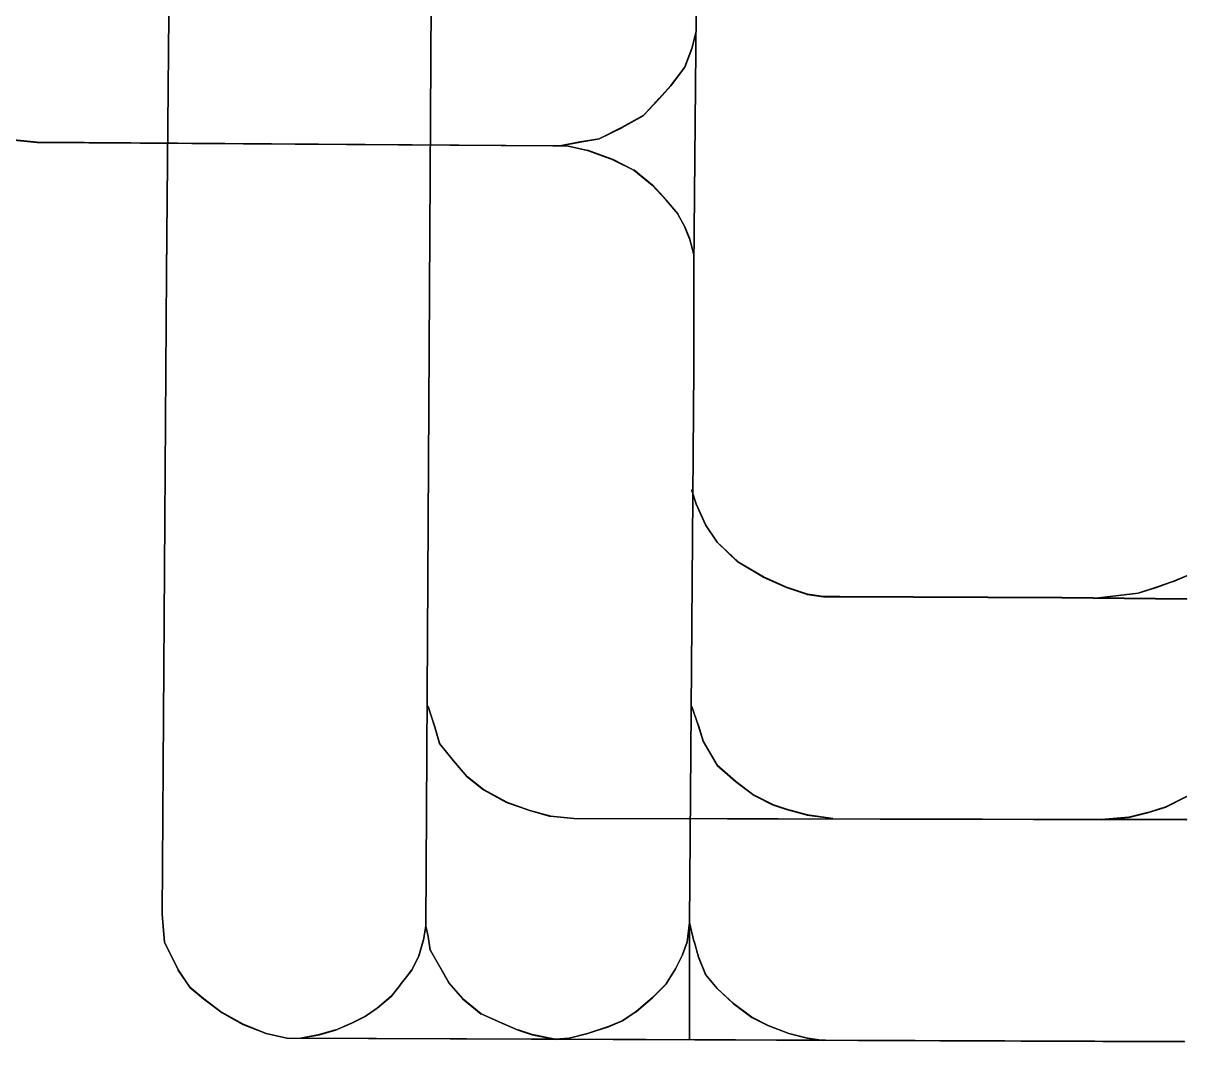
# Model space of a CAD drawing. Extents: x -291248544 to -291003570, y 98625193 to 98746984.
# Drawn here: x -291102699 to -291091186, y 98637107 to 98647190 of the extents above; entities that cross this region are included whole.
import ezdxf

# ---------------------------------------------------------------- set-up
doc = ezdxf.new("R2010")
doc.units = 0

msp = doc.modelspace()

# ---------------------------------------------------------------- linework, layer by layer
at = {"layer": 'mg_to_dxf', "color": 2}
for points in [[(-291098625.19, 98653689.84), (-291098626.18, 98653690.79), (-291098717.74, 98638251.76), (-291098716.73, 98638252.76)], [(-291098716.73, 98638252.76), (-291098715.74, 98638251.75), (-291098624.18, 98653690.88), (-291098625.19, 98653689.84)], [(-291101257.33, 98647269.7), (-291101258.32, 98647270.71), (-291101281.22, 98644717.68), (-291101280.21, 98644718.67)], [(-291101280.21, 98644718.67), (-291101279.22, 98644717.66), (-291101256.32, 98647270.7), (-291101257.33, 98647269.7)], [(-291096038.82, 98647281.15), (-291096039.81, 98647282.15), (-291096062.71, 98644774.9), (-291096061.7, 98644775.89)], [(-291096061.7, 98644775.89), (-291096060.71, 98644774.89), (-291096037.81, 98647282.14), (-291096038.82, 98647281.15)], [(-291096038.95, 98647109.5), (-291096039.66, 98647110.73), (-291096085.68, 98646938.15), (-291096084.47, 98646938.81)], [(-291096084.47, 98646938.81), (-291096083.77, 98646937.54), (-291096037.72, 98647110.21), (-291096038.95, 98647109.5)], [(-291096038.95, 98647109.5), (-291096037.72, 98647110.21), (-291096039.66, 98647110.73), (-291096038.95, 98647109.5)], [(-291096084.77, 98646937.86), (-291096085.37, 98646939.1), (-291096154.32, 98646755.23), (-291096153.08, 98646755.69)], [(-291096153.08, 98646755.69), (-291096152.55, 98646754.26), (-291096083.47, 98646938.49), (-291096084.77, 98646937.86)], [(-291096084.47, 98646938.81), (-291096085.68, 98646938.15), (-291096083.77, 98646937.54), (-291096084.47, 98646938.81)], [(-291096084.77, 98646937.86), (-291096083.47, 98646938.49), (-291096085.37, 98646939.1), (-291096084.77, 98646937.86)], [(-291096153.56, 98646754.81), (-291096153.84, 98646756.11), (-291096291.66, 98646572.35), (-291096290.29, 98646572.51)], [(-291096290.29, 98646572.51), (-291096290.12, 98646571.07), (-291096152.07, 98646755.14), (-291096153.56, 98646754.81)], [(-291096153.08, 98646755.69), (-291096154.32, 98646755.23), (-291096152.55, 98646754.26), (-291096153.08, 98646755.69)], [(-291096153.56, 98646754.81), (-291096152.07, 98646755.14), (-291096153.84, 98646756.11), (-291096153.56, 98646754.81)], [(-291096290.93, 98646571.74), (-291096291.02, 98646573.12), (-291096406.1, 98646446.54), (-291096404.69, 98646446.6)], [(-291096404.69, 98646446.6), (-291096404.63, 98646445.18), (-291096289.48, 98646571.85), (-291096290.93, 98646571.74)], [(-291096290.29, 98646572.51), (-291096291.66, 98646572.35), (-291096290.12, 98646571.07), (-291096290.29, 98646572.51)], [(-291096290.93, 98646571.74), (-291096289.48, 98646571.85), (-291096291.02, 98646573.12), (-291096290.93, 98646571.74)], [(-291096405.37, 98646445.86), (-291096405.42, 98646447.27), (-291096566.22, 98646274.99), (-291096564.9, 98646274.94)], [(-291096564.9, 98646274.94), (-291096564.97, 98646273.4), (-291096403.95, 98646445.92), (-291096405.37, 98646445.86)], [(-291096404.69, 98646446.6), (-291096406.1, 98646446.54), (-291096404.63, 98646445.18), (-291096404.69, 98646446.6)], [(-291096405.37, 98646445.86), (-291096403.95, 98646445.92), (-291096405.42, 98646447.27), (-291096405.37, 98646445.86)], [(-291096565.69, 98646274.32), (-291096565.43, 98646275.61), (-291096772.14, 98646160.77), (-291096770.8, 98646160.37)], [(-291096770.8, 98646160.37), (-291096771.21, 98646159), (-291096564.18, 98646274.01), (-291096565.69, 98646274.32)], [(-291096564.9, 98646274.94), (-291096566.22, 98646274.99), (-291096564.97, 98646273.4), (-291096564.9, 98646274.94)], [(-291096565.69, 98646274.32), (-291096564.18, 98646274.01), (-291096565.43, 98646275.61), (-291096565.69, 98646274.32)], [(-291096771.69, 98646159.9), (-291096771.26, 98646161.23), (-291097000.89, 98646046.42), (-291096999.67, 98646045.91)], [(-291096999.67, 98646045.91), (-291097000.26, 98646044.5), (-291096770.33, 98646159.46), (-291096771.69, 98646159.9)], [(-291096770.8, 98646160.37), (-291096772.14, 98646160.77), (-291096771.21, 98646159), (-291096770.8, 98646160.37)], [(-291096771.69, 98646159.9), (-291096770.33, 98646159.46), (-291096771.26, 98646161.23), (-291096771.69, 98646159.9)], [(-291102790.33, 98646034.19), (-291102791.51, 98646033.3), (-291102561.51, 98646010.3), (-291102562.45, 98646011.4)], [(-291102562.45, 98646011.4), (-291102561.4, 98646012.3), (-291102791.15, 98646035.28), (-291102790.33, 98646034.19)], [(-291097000.62, 98646045.6), (-291096999.94, 98646046.73), (-291097206.78, 98646012.26), (-291097205.62, 98646011.43)], [(-291097205.62, 98646011.43), (-291097206.43, 98646010.29), (-291096999.31, 98646044.81), (-291097000.62, 98646045.6)], [(-291096999.67, 98646045.91), (-291097000.89, 98646046.42), (-291097000.26, 98646044.5), (-291096999.67, 98646045.91)], [(-291097000.62, 98646045.6), (-291096999.31, 98646044.81), (-291096999.94, 98646046.73), (-291097000.62, 98646045.6)], [(-291102561.45, 98646011.35), (-291102562.4, 98646012.36), (-291102562.5, 98646010.36), (-291102561.45, 98646011.35)], [(-291102561.45, 98646011.35), (-291102562.5, 98646010.36), (-291097457.39, 98645976.02), (-291097458.39, 98645977.02)], [(-291102562.45, 98646011.4), (-291102561.51, 98646010.3), (-291102561.4, 98646012.3), (-291102562.45, 98646011.4)], [(-291097458.39, 98645977.02), (-291097457.38, 98645978.02), (-291102562.4, 98646012.36), (-291102561.45, 98646011.35)], [(-291097458.39, 98645977.02), (-291097457.39, 98645976.02), (-291097457.38, 98645978.02), (-291097458.39, 98645977.02)], [(-291097457.39, 98645977.02), (-291097458.39, 98645978.02), (-291097458.39, 98645976.02), (-291097457.39, 98645977.02)], [(-291097321.06, 98645977.02), (-291097319.94, 98645978.02), (-291097458.39, 98645978.02), (-291097457.39, 98645977.02)], [(-291097457.39, 98645977.02), (-291097458.39, 98645976.02), (-291097320.16, 98645976.02), (-291097321.06, 98645977.02)], [(-291097206.61, 98646011.26), (-291097205.8, 98646012.43), (-291097389.9, 98645977.91), (-291097388.73, 98645977.11)], [(-291097388.73, 98645977.11), (-291097389.9, 98645977.91), (-291097389.53, 98645975.95), (-291097388.73, 98645977.11)], [(-291097388.73, 98645977.11), (-291097389.53, 98645975.95), (-291097205.45, 98646010.46), (-291097206.61, 98646011.26)], [(-291097320.07, 98645976.91), (-291097320.94, 98645978.13), (-291097321.16, 98645976.13), (-291097320.07, 98645976.91)], [(-291097320.07, 98645976.91), (-291097321.16, 98645976.13), (-291097114.35, 98645930.17), (-291097115.05, 98645931.35)], [(-291097321.06, 98645977.02), (-291097320.16, 98645976.02), (-291097319.94, 98645978.02), (-291097321.06, 98645977.02)], [(-291097115.05, 98645931.35), (-291097113.79, 98645932.1), (-291097320.94, 98645978.13), (-291097320.07, 98645976.91)], [(-291097205.62, 98646011.43), (-291097206.78, 98646012.26), (-291097206.43, 98646010.29), (-291097205.62, 98646011.43)], [(-291097206.61, 98646011.26), (-291097205.45, 98646010.46), (-291097205.8, 98646012.43), (-291097206.61, 98646011.26)], [(-291097114.09, 98645931.07), (-291097114.75, 98645932.38), (-291097115.31, 98645930.45), (-291097114.09, 98645931.07)], [(-291097114.09, 98645931.07), (-291097115.31, 98645930.45), (-291096862.72, 98645838.6), (-291096863.26, 98645839.86)], [(-291097115.05, 98645931.35), (-291097114.35, 98645930.17), (-291097113.79, 98645932.1), (-291097115.05, 98645931.35)], [(-291096863.26, 98645839.86), (-291096861.93, 98645840.44), (-291097114.75, 98645932.38), (-291097114.09, 98645931.07)], [(-291096862.35, 98645839.47), (-291096862.85, 98645840.84), (-291096863.64, 98645838.99), (-291096862.35, 98645839.47)], [(-291096862.35, 98645839.47), (-291096863.64, 98645838.99), (-291096656.89, 98645735.62), (-291096657.25, 98645736.92)], [(-291096863.26, 98645839.86), (-291096862.72, 98645838.6), (-291096861.93, 98645840.44), (-291096863.26, 98645839.86)], [(-291096657.25, 98645736.92), (-291096655.8, 98645737.31), (-291096862.85, 98645840.84), (-291096862.35, 98645839.47)], [(-291096656.41, 98645736.38), (-291096656.64, 98645737.86), (-291096657.74, 98645736.17), (-291096656.41, 98645736.38)], [(-291096656.41, 98645736.38), (-291096657.74, 98645736.17), (-291096473.99, 98645586.87), (-291096474.08, 98645588.24)], [(-291096657.25, 98645736.92), (-291096656.89, 98645735.62), (-291096655.8, 98645737.31), (-291096657.25, 98645736.92)], [(-291096474.08, 98645588.24), (-291096472.62, 98645588.34), (-291096656.64, 98645737.86), (-291096656.41, 98645736.38)], [(-291096473.35, 98645587.55), (-291096473.35, 98645589.02), (-291096474.72, 98645587.56), (-291096473.35, 98645587.55)], [(-291096473.35, 98645587.55), (-291096474.72, 98645587.56), (-291096336.78, 98645438.12), (-291096336.7, 98645439.52)], [(-291096474.08, 98645588.24), (-291096473.99, 98645586.87), (-291096472.62, 98645588.34), (-291096474.08, 98645588.24)], [(-291096336.7, 98645439.52), (-291096335.27, 98645439.44), (-291096473.35, 98645589.02), (-291096473.35, 98645587.55)], [(-291096336.04, 98645438.76), (-291096335.93, 98645440.19), (-291096337.44, 98645438.87), (-291096336.04, 98645438.76)], [(-291096336.04, 98645438.76), (-291096337.44, 98645438.87), (-291096222.43, 98645300.87), (-291096222.25, 98645302.2)], [(-291096336.7, 98645439.52), (-291096336.78, 98645438.12), (-291096335.27, 98645439.44), (-291096336.7, 98645439.52)], [(-291096222.25, 98645302.2), (-291096220.77, 98645302), (-291096335.93, 98645440.19), (-291096336.04, 98645438.76)], [(-291096221.68, 98645301.38), (-291096221.33, 98645302.82), (-291096223, 98645301.7), (-291096221.68, 98645301.38)], [(-291096221.68, 98645301.38), (-291096223, 98645301.7), (-291096153.93, 98645175.07), (-291096153.5, 98645176.37)], [(-291096222.25, 98645302.2), (-291096222.43, 98645300.87), (-291096220.77, 98645302), (-291096222.25, 98645302.2)], [(-291096153.5, 98645176.37), (-291096152.11, 98645175.92), (-291096221.33, 98645302.82), (-291096221.68, 98645301.38)], [(-291096153.07, 98645175.47), (-291096152.54, 98645176.83), (-291096154.35, 98645175.97), (-291096153.07, 98645175.47)], [(-291096153.07, 98645175.47), (-291096154.35, 98645175.97), (-291096108.24, 98645060.7), (-291096107.67, 98645061.96)], [(-291096153.5, 98645176.37), (-291096153.93, 98645175.07), (-291096152.11, 98645175.92), (-291096153.5, 98645176.37)], [(-291096107.67, 98645061.96), (-291096106.35, 98645061.35), (-291096152.54, 98645176.83), (-291096153.07, 98645175.47)], [(-291096107.35, 98645061.01), (-291096106.67, 98645062.3), (-291096108.57, 98645061.65), (-291096107.35, 98645061.01)], [(-291096107.35, 98645061.01), (-291096108.57, 98645061.65), (-291096062.53, 98644900.52), (-291096061.84, 98644901.76)], [(-291096107.67, 98645061.96), (-291096108.24, 98645060.7), (-291096106.35, 98645061.35), (-291096107.67, 98645061.96)], [(-291096061.84, 98644901.76), (-291096060.61, 98644901.07), (-291096106.67, 98645062.3), (-291096107.35, 98645061.01)], [(-291096061.84, 98644901.76), (-291096062.53, 98644900.52), (-291096060.61, 98644901.07), (-291096061.84, 98644901.76)], [(-291096061.71, 98644774.89), (-291096062.71, 98644775.9), (-291096062.71, 98643767.81), (-291096061.71, 98643768.81)], [(-291096061.71, 98644774.89), (-291096060.71, 98644775.89), (-291096062.71, 98644775.9), (-291096061.71, 98644774.89)], [(-291096061.7, 98644775.89), (-291096062.71, 98644774.9), (-291096060.71, 98644774.89), (-291096061.7, 98644775.89)], [(-291096061.71, 98643768.81), (-291096060.71, 98643767.81), (-291096060.71, 98644775.89), (-291096061.71, 98644774.89)], [(-291101280.22, 98644717.67), (-291101281.21, 98644718.68), (-291101326.99, 98638366.16), (-291101325.99, 98638367.2)], [(-291101325.99, 98638367.2), (-291101324.99, 98638366.24), (-291101279.21, 98644718.66), (-291101280.22, 98644717.67)], [(-291101280.21, 98644718.67), (-291101281.22, 98644717.68), (-291101279.22, 98644717.66), (-291101280.21, 98644718.67)], [(-291101280.22, 98644717.67), (-291101279.21, 98644718.66), (-291101281.21, 98644718.68), (-291101280.22, 98644717.67)], [(-291096061.71, 98643767.81), (-291096062.7, 98643768.81), (-291096108.49, 98638286.1), (-291096107.48, 98638287.09)], [(-291096107.48, 98638287.09), (-291096106.49, 98638286.08), (-291096060.7, 98643768.81), (-291096061.71, 98643767.81)], [(-291096061.71, 98643768.81), (-291096062.71, 98643767.81), (-291096060.71, 98643767.81), (-291096061.71, 98643768.81)], [(-291096061.71, 98643767.81), (-291096060.7, 98643768.81), (-291096062.7, 98643768.81), (-291096061.71, 98643767.81)], [(-291096084.44, 98642566.21), (-291096083.8, 98642567.47), (-291096085.7, 98642566.84), (-291096084.44, 98642566.21)], [(-291096084.44, 98642566.21), (-291096085.7, 98642566.84), (-291096039.59, 98642428.51), (-291096038.98, 98642429.83)], [(-291096038.98, 98642429.83), (-291096037.73, 98642429.24), (-291096083.8, 98642567.47), (-291096084.44, 98642566.21)], [(-291096038.62, 98642428.89), (-291096038.09, 98642430.17), (-291096039.96, 98642429.45), (-291096038.62, 98642428.89)], [(-291096038.62, 98642428.89), (-291096039.96, 98642429.45), (-291095947.94, 98642222.42), (-291095947.47, 98642223.82)], [(-291096038.98, 98642429.83), (-291096039.59, 98642428.51), (-291096037.73, 98642429.24), (-291096038.98, 98642429.83)], [(-291095947.47, 98642223.82), (-291095946.18, 98642223.38), (-291096038.09, 98642430.17), (-291096038.62, 98642428.89)], [(-291095946.99, 98642222.94), (-291095946.66, 98642224.26), (-291095948.42, 98642223.29), (-291095946.99, 98642222.94)], [(-291095946.99, 98642222.94), (-291095948.42, 98642223.29), (-291095833.31, 98642050.63), (-291095833.1, 98642052.12)], [(-291095947.47, 98642223.82), (-291095947.94, 98642222.42), (-291095946.18, 98642223.38), (-291095947.47, 98642223.82)], [(-291095833.1, 98642052.12), (-291095831.78, 98642051.93), (-291095946.66, 98642224.26), (-291095946.99, 98642222.94)], [(-291095832.46, 98642051.35), (-291095832.42, 98642052.69), (-291095833.96, 98642051.39), (-291095832.46, 98642051.35)], [(-291095832.46, 98642051.35), (-291095833.96, 98642051.39), (-291095627.07, 98641856), (-291095627.2, 98641857.49)], [(-291095833.1, 98642052.12), (-291095833.31, 98642050.63), (-291095831.78, 98642051.93), (-291095833.1, 98642052.12)], [(-291095627.2, 98641857.49), (-291095625.86, 98641857.61), (-291095832.42, 98642052.69), (-291095832.46, 98642051.35)], [(-291095626.4, 98641856.89), (-291095626.66, 98641858.21), (-291095627.87, 98641856.6), (-291095626.4, 98641856.89)], [(-291095626.4, 98641856.89), (-291095627.87, 98641856.6), (-291095375.09, 98641707.23), (-291095375.49, 98641708.63)], [(-291095627.2, 98641857.49), (-291095627.07, 98641856), (-291095625.86, 98641857.61), (-291095627.2, 98641857.49)], [(-291095375.49, 98641708.63), (-291095374.17, 98641709.01), (-291095626.66, 98641858.21), (-291095626.4, 98641856.89)], [(-291095374.6, 98641708.17), (-291095375.06, 98641709.47), (-291095375.98, 98641707.69), (-291095374.6, 98641708.17)], [(-291095374.6, 98641708.17), (-291095375.98, 98641707.69), (-291095146.09, 98641604.24), (-291095146.64, 98641605.58)], [(-291095375.49, 98641708.63), (-291095375.09, 98641707.23), (-291095374.17, 98641709.01), (-291095375.49, 98641708.63)], [(-291095146.64, 98641605.58), (-291095145.36, 98641606.1), (-291095375.06, 98641709.47), (-291095374.6, 98641708.17)], [(-291091324.32, 98641662.43), (-291091323.74, 98641663.7), (-291091484.86, 98641606.16), (-291091483.6, 98641605.55)], [(-291091483.6, 98641605.55), (-291091484.22, 98641604.26), (-291091323.02, 98641661.83), (-291091324.32, 98641662.43)], [(-291091186.98, 98641719.63), (-291091186.45, 98641720.93), (-291091324.67, 98641663.34), (-291091323.39, 98641662.79)], [(-291091323.39, 98641662.79), (-291091324.67, 98641663.34), (-291091323.95, 98641661.47), (-291091323.39, 98641662.79)], [(-291091324.32, 98641662.43), (-291091323.02, 98641661.83), (-291091323.74, 98641663.7), (-291091324.32, 98641662.43)], [(-291091323.39, 98641662.79), (-291091323.95, 98641661.47), (-291091185.68, 98641719.09), (-291091186.98, 98641719.63)], [(-291091186.98, 98641719.63), (-291091185.68, 98641719.09), (-291091186.45, 98641720.93), (-291091186.98, 98641719.63)], [(-291095145.7, 98641605.22), (-291095146.29, 98641606.47), (-291095147.02, 98641604.6), (-291095145.7, 98641605.22)], [(-291095145.7, 98641605.22), (-291095147.02, 98641604.6), (-291094939.94, 98641535.58), (-291094940.66, 98641536.87)], [(-291095146.64, 98641605.58), (-291095146.09, 98641604.24), (-291095145.36, 98641606.1), (-291095146.64, 98641605.58)], [(-291094940.66, 98641536.87), (-291094939.48, 98641537.53), (-291095146.29, 98641606.47), (-291095145.7, 98641605.22)], [(-291094939.69, 98641536.64), (-291094940.45, 98641537.76), (-291094940.91, 98641535.81), (-291094939.69, 98641536.64)], [(-291094939.69, 98641536.64), (-291094940.91, 98641535.81), (-291094779.54, 98641512.75), (-291094780.46, 98641513.9)], [(-291094940.66, 98641536.87), (-291094939.94, 98641535.58), (-291094939.48, 98641537.53), (-291094940.66, 98641536.87)], [(-291094780.46, 98641513.9), (-291094779.4, 98641514.75), (-291094940.45, 98641537.76), (-291094939.69, 98641536.64)], [(-291091667.67, 98641548.1), (-291091666.89, 98641549.2), (-291092056.89, 98641503.32), (-291092055.78, 98641502.44)], [(-291092055.78, 98641502.44), (-291092056.65, 98641501.33), (-291091666.47, 98641547.23), (-291091667.67, 98641548.1)], [(-291091484.55, 98641605.23), (-291091483.91, 98641606.47), (-291091667.86, 98641548.99), (-291091666.7, 98641548.31)], [(-291091666.7, 98641548.31), (-291091667.86, 98641548.99), (-291091667.45, 98641547.02), (-291091666.7, 98641548.31)], [(-291091667.67, 98641548.1), (-291091666.47, 98641547.23), (-291091666.89, 98641549.2), (-291091667.67, 98641548.1)], [(-291091666.7, 98641548.31), (-291091667.45, 98641547.02), (-291091483.28, 98641604.58), (-291091484.55, 98641605.23)], [(-291091483.6, 98641605.55), (-291091484.86, 98641606.16), (-291091484.22, 98641604.26), (-291091483.6, 98641605.55)], [(-291091484.55, 98641605.23), (-291091483.28, 98641604.58), (-291091483.91, 98641606.47), (-291091484.55, 98641605.23)], [(-291094779.47, 98641513.82), (-291094780.4, 98641514.82), (-291094780.54, 98641512.82), (-291094779.47, 98641513.82)], [(-291094779.47, 98641513.82), (-291094780.54, 98641512.82), (-291094619.25, 98641512.82), (-291094620.25, 98641513.82)], [(-291094780.46, 98641513.9), (-291094779.54, 98641512.75), (-291094779.4, 98641514.75), (-291094780.46, 98641513.9)], [(-291094620.25, 98641513.82), (-291094619.25, 98641514.82), (-291094780.4, 98641514.82), (-291094779.47, 98641513.82)], [(-291094619.25, 98641513.82), (-291094620.25, 98641514.83), (-291094620.26, 98641512.83), (-291094619.25, 98641513.82)], [(-291094619.25, 98641513.82), (-291094620.26, 98641512.83), (-291092421.99, 98641501.38), (-291092422.99, 98641502.38)], [(-291092422.99, 98641502.38), (-291092421.98, 98641503.38), (-291094620.25, 98641514.83), (-291094619.25, 98641513.82)], [(-291094620.25, 98641513.82), (-291094619.25, 98641512.82), (-291094619.25, 98641514.82), (-291094620.25, 98641513.82)], [(-291092422.99, 98641502.38), (-291092421.99, 98641501.38), (-291092421.98, 98641503.38), (-291092422.99, 98641502.38)], [(-291092421.99, 98641502.38), (-291092422.98, 98641503.38), (-291092422.99, 98641501.39), (-291092421.99, 98641502.38)], [(-291092421.99, 98641502.38), (-291092422.99, 98641501.39), (-291091186.03, 98641489.93), (-291091187.02, 98641490.94)], [(-291091187.02, 98641490.94), (-291091186.01, 98641491.93), (-291092422.98, 98641503.38), (-291092421.99, 98641502.38)], [(-291092055.78, 98641502.44), (-291092056.89, 98641503.32), (-291092056.65, 98641501.33), (-291092055.78, 98641502.44)], [(-291091187.02, 98641490.94), (-291091186.03, 98641489.93), (-291091186.01, 98641491.93), (-291091187.02, 98641490.94)], [(-291098693.69, 98640426.16), (-291098693.06, 98640427.43), (-291098694.95, 98640426.79), (-291098693.69, 98640426.16)], [(-291098693.69, 98640426.16), (-291098694.95, 98640426.79), (-291098625.98, 98640219.87), (-291098625.34, 98640221.12)], [(-291098625.34, 98640221.12), (-291098624.07, 98640220.46), (-291098693.06, 98640427.43), (-291098693.69, 98640426.16)], [(-291096084.43, 98640426.16), (-291096083.82, 98640427.44), (-291096085.7, 98640426.77), (-291096084.43, 98640426.16)], [(-291096084.43, 98640426.16), (-291096085.7, 98640426.77), (-291096016.71, 98640231.3), (-291096016.1, 98640232.56)], [(-291096016.1, 98640232.56), (-291096014.81, 98640231.93), (-291096083.82, 98640427.44), (-291096084.43, 98640426.16)], [(-291098625.05, 98640220.16), (-291098624.36, 98640221.42), (-291098626.28, 98640220.83), (-291098625.05, 98640220.16)], [(-291098625.05, 98640220.16), (-291098626.28, 98640220.83), (-291098580.17, 98640059.47), (-291098579.55, 98640060.92)], [(-291098625.34, 98640221.12), (-291098625.98, 98640219.87), (-291098624.07, 98640220.46), (-291098625.34, 98640221.12)], [(-291098579.55, 98640060.92), (-291098578.36, 98640060.4), (-291098624.36, 98640221.42), (-291098625.05, 98640220.16)], [(-291096015.78, 98640231.61), (-291096015.13, 98640232.88), (-291096017.03, 98640232.25), (-291096015.78, 98640231.61)], [(-291096015.78, 98640231.61), (-291096017.03, 98640232.25), (-291095970.93, 98640082.43), (-291095970.3, 98640083.79)], [(-291096016.1, 98640232.56), (-291096016.71, 98640231.3), (-291096014.81, 98640231.93), (-291096016.1, 98640232.56)], [(-291095970.3, 98640083.79), (-291095969.08, 98640083.23), (-291096015.13, 98640232.88), (-291096015.78, 98640231.61)], [(-291098579.09, 98640060.03), (-291098578.82, 98640061.29), (-291098580.63, 98640060.36), (-291098579.09, 98640060.03)], [(-291098579.09, 98640060.03), (-291098580.63, 98640060.36), (-291098442.54, 98639887.74), (-291098442.39, 98639889.15)], [(-291098579.55, 98640060.92), (-291098580.17, 98640059.47), (-291098578.36, 98640060.4), (-291098579.55, 98640060.92)], [(-291098442.39, 98639889.15), (-291098440.99, 98639889.01), (-291098578.82, 98640061.29), (-291098579.09, 98640060.03)], [(-291095969.9, 98640082.88), (-291095969.48, 98640084.15), (-291095971.33, 98640083.35), (-291095969.9, 98640082.88)], [(-291095969.9, 98640082.88), (-291095971.33, 98640083.35), (-291095833.36, 98639841.9), (-291095833.08, 98639843.43)], [(-291095970.3, 98640083.79), (-291095970.93, 98640082.43), (-291095969.08, 98640083.23), (-291095970.3, 98640083.79)], [(-291095833.08, 98639843.43), (-291095831.79, 98639843.19), (-291095969.48, 98640084.15), (-291095969.9, 98640082.88)], [(-291098441.75, 98639888.38), (-291098441.63, 98639889.78), (-291098443.17, 98639888.51), (-291098441.75, 98639888.38)], [(-291098441.75, 98639888.38), (-291098443.17, 98639888.51), (-291098305.12, 98639727.44), (-291098305.08, 98639728.93)], [(-291098442.39, 98639889.15), (-291098442.54, 98639887.74), (-291098440.99, 98639889.01), (-291098442.39, 98639889.15)], [(-291098305.08, 98639728.93), (-291098303.73, 98639728.89), (-291098441.63, 98639889.78), (-291098441.75, 98639888.38)], [(-291095832.44, 98639842.65), (-291095832.42, 98639843.96), (-291095833.99, 98639842.68), (-291095832.44, 98639842.65)], [(-291095832.44, 98639842.65), (-291095833.99, 98639842.68), (-291095649.97, 98639681.66), (-291095650.1, 98639683.1)], [(-291095833.08, 98639843.43), (-291095833.36, 98639841.9), (-291095831.79, 98639843.19), (-291095833.08, 98639843.43)], [(-291095650.1, 98639683.1), (-291095648.71, 98639683.22), (-291095832.42, 98639843.96), (-291095832.44, 98639842.65)], [(-291098304.35, 98639728.24), (-291098304.45, 98639729.58), (-291098305.84, 98639728.13), (-291098304.35, 98639728.24)], [(-291098304.35, 98639728.24), (-291098305.84, 98639728.13), (-291098144.69, 98639601.51), (-291098144.93, 98639602.97)], [(-291098305.08, 98639728.93), (-291098305.12, 98639727.44), (-291098303.73, 98639728.89), (-291098305.08, 98639728.93)], [(-291098144.93, 98639602.97), (-291098143.58, 98639603.19), (-291098304.45, 98639729.58), (-291098304.35, 98639728.24)], [(-291098144.09, 98639602.42), (-291098144.42, 98639603.74), (-291098145.52, 98639602.07), (-291098144.09, 98639602.42)], [(-291098144.09, 98639602.42), (-291098145.52, 98639602.07), (-291097915.62, 98639475.62), (-291097916.09, 98639477.02)], [(-291098144.93, 98639602.97), (-291098144.69, 98639601.51), (-291098143.58, 98639603.19), (-291098144.93, 98639602.97)], [(-291097916.09, 98639477.02), (-291097914.8, 98639477.45), (-291098144.42, 98639603.74), (-291098144.09, 98639602.42)], [(-291095649.32, 98639682.47), (-291095649.49, 98639683.85), (-291095650.75, 98639682.29), (-291095649.32, 98639682.47)], [(-291095649.32, 98639682.47), (-291095650.75, 98639682.29), (-291095466.74, 98639544.29), (-291095467.02, 98639545.74)], [(-291095650.1, 98639683.1), (-291095649.97, 98639681.66), (-291095648.71, 98639683.22), (-291095650.1, 98639683.1)], [(-291095467.02, 98639545.74), (-291095465.68, 98639545.99), (-291095649.49, 98639683.85), (-291095649.32, 98639682.47)], [(-291097915.18, 98639476.61), (-291097915.71, 98639477.86), (-291097916.53, 98639476.03), (-291097915.18, 98639476.61)], [(-291097915.18, 98639476.61), (-291097916.53, 98639476.03), (-291097686.59, 98639395.55), (-291097687.24, 98639396.83)], [(-291097916.09, 98639477.02), (-291097915.62, 98639475.62), (-291097914.8, 98639477.45), (-291097916.09, 98639477.02)], [(-291097687.24, 98639396.83), (-291097686, 98639397.46), (-291097915.71, 98639477.86), (-291097915.18, 98639476.61)], [(-291095466.16, 98639545.22), (-291095466.53, 98639546.52), (-291095467.59, 98639544.81), (-291095466.16, 98639545.22)], [(-291095466.16, 98639545.22), (-291095467.59, 98639544.81), (-291095283.44, 98639452.74), (-291095283.96, 98639454.11)], [(-291095467.02, 98639545.74), (-291095466.74, 98639544.29), (-291095465.68, 98639545.99), (-291095467.02, 98639545.74)], [(-291095283.96, 98639454.11), (-291095282.68, 98639454.59), (-291095466.53, 98639546.52), (-291095466.16, 98639545.22)], [(-291091186.97, 98639533.77), (-291091186.52, 98639535.11), (-291091393.34, 98639431.71), (-291091392.07, 98639431.22)], [(-291091392.07, 98639431.22), (-291091392.59, 98639429.84), (-291091185.63, 98639533.33), (-291091186.97, 98639533.77)], [(-291091186.97, 98639533.77), (-291091185.63, 98639533.33), (-291091186.52, 98639535.11), (-291091186.97, 98639533.77)], [(-291097686.29, 98639396.53), (-291097686.95, 98639397.76), (-291097687.55, 98639395.85), (-291097686.29, 98639396.53)], [(-291097686.29, 98639396.53), (-291097687.55, 98639395.85), (-291097480.48, 98639338.33), (-291097481.26, 98639339.58)], [(-291097687.24, 98639396.83), (-291097686.59, 98639395.55), (-291097686, 98639397.46), (-291097687.24, 98639396.83)], [(-291097481.26, 98639339.58), (-291097480.11, 98639340.3), (-291097686.95, 98639397.76), (-291097686.29, 98639396.53)], [(-291095283.03, 98639453.73), (-291095283.6, 98639454.97), (-291095284.37, 98639453.12), (-291095283.03, 98639453.73)], [(-291095283.03, 98639453.73), (-291095284.37, 98639453.12), (-291095146, 98639407), (-291095146.65, 98639408.27)], [(-291095283.96, 98639454.11), (-291095283.44, 98639452.74), (-291095282.68, 98639454.59), (-291095283.96, 98639454.11)], [(-291095146.65, 98639408.27), (-291095145.41, 98639408.91), (-291095283.6, 98639454.97), (-291095283.03, 98639453.73)], [(-291095145.7, 98639407.98), (-291095146.37, 98639409.2), (-291095146.95, 98639407.29), (-291095145.7, 98639407.98)], [(-291095145.7, 98639407.98), (-291095146.95, 98639407.29), (-291094939.9, 98639349.78), (-291094940.67, 98639351.03)], [(-291095146.65, 98639408.27), (-291095146, 98639407), (-291095145.41, 98639408.91), (-291095146.65, 98639408.27)], [(-291094940.67, 98639351.03), (-291094939.5, 98639351.74), (-291095146.37, 98639409.2), (-291095145.7, 98639407.98)], [(-291094939.69, 98639350.82), (-291094940.48, 98639351.94), (-291094940.88, 98639349.98), (-291094939.69, 98639350.82)], [(-291094939.69, 98639350.82), (-291094940.88, 98639349.98), (-291094688.06, 98639315.5), (-291094688.91, 98639316.63)], [(-291094940.67, 98639351.03), (-291094939.9, 98639349.78), (-291094939.5, 98639351.74), (-291094940.67, 98639351.03)], [(-291094688.91, 98639316.63), (-291094687.78, 98639317.48), (-291094940.48, 98639351.94), (-291094939.69, 98639350.82)], [(-291091576.11, 98639373.66), (-291091575.41, 98639374.86), (-291091759.38, 98639328.87), (-291091758.24, 98639328.12)], [(-291091758.24, 98639328.12), (-291091759.05, 98639326.89), (-291091574.87, 98639372.94), (-291091576.11, 98639373.66)], [(-291091393, 98639430.85), (-291091392.41, 98639432.08), (-291091576.37, 98639374.59), (-291091575.15, 98639373.93)], [(-291091575.15, 98639373.93), (-291091576.37, 98639374.59), (-291091575.83, 98639372.67), (-291091575.15, 98639373.93)], [(-291091576.11, 98639373.66), (-291091574.87, 98639372.94), (-291091575.41, 98639374.86), (-291091576.11, 98639373.66)], [(-291091575.15, 98639373.93), (-291091575.83, 98639372.67), (-291091391.66, 98639430.22), (-291091393, 98639430.85)], [(-291091392.07, 98639431.22), (-291091393.34, 98639431.71), (-291091392.59, 98639429.84), (-291091392.07, 98639431.22)], [(-291091393, 98639430.85), (-291091391.66, 98639430.22), (-291091392.41, 98639432.08), (-291091393, 98639430.85)], [(-291097480.27, 98639339.4), (-291097481.09, 98639340.48), (-291097481.46, 98639338.51), (-291097480.27, 98639339.4)], [(-291097480.27, 98639339.4), (-291097481.46, 98639338.51), (-291097251.44, 98639315.51), (-291097252.39, 98639316.61)], [(-291097481.26, 98639339.58), (-291097480.48, 98639338.33), (-291097480.11, 98639340.3), (-291097481.26, 98639339.58)], [(-291097252.39, 98639316.61), (-291097251.34, 98639317.51), (-291097481.09, 98639340.48), (-291097480.27, 98639339.4)], [(-291097251.39, 98639316.56), (-291097252.34, 98639317.56), (-291097252.44, 98639315.56), (-291097251.39, 98639316.56)], [(-291097251.39, 98639316.56), (-291097252.44, 98639315.56), (-291091186.03, 98639304.11), (-291091187.02, 98639305.12)], [(-291097252.39, 98639316.61), (-291097251.44, 98639315.51), (-291097251.34, 98639317.51), (-291097252.39, 98639316.61)], [(-291091187.02, 98639305.12), (-291091186.02, 98639306.11), (-291097252.34, 98639317.56), (-291097251.39, 98639316.56)], [(-291094688.91, 98639316.63), (-291094688.06, 98639315.5), (-291094687.78, 98639317.48), (-291094688.91, 98639316.63)], [(-291091759.23, 98639327.96), (-291091758.39, 98639329.03), (-291092033.97, 98639306.07), (-291092032.89, 98639305.16)], [(-291092032.89, 98639305.16), (-291092033.97, 98639306.07), (-291092033.8, 98639304.08), (-291092032.89, 98639305.16)], [(-291092032.89, 98639305.16), (-291092033.8, 98639304.08), (-291091758.06, 98639327.05), (-291091759.23, 98639327.96)], [(-291091758.24, 98639328.12), (-291091759.38, 98639328.87), (-291091759.05, 98639326.89), (-291091758.24, 98639328.12)], [(-291091759.23, 98639327.96), (-291091758.06, 98639327.05), (-291091758.39, 98639329.03), (-291091759.23, 98639327.96)], [(-291091187.02, 98639305.12), (-291091186.03, 98639304.11), (-291091186.02, 98639306.11), (-291091187.02, 98639305.12)], [(-291101325.95, 98638366.2), (-291101325.03, 98638367.24), (-291101327.03, 98638367.16), (-291101325.95, 98638366.2)], [(-291101325.95, 98638366.2), (-291101327.03, 98638367.16), (-291101304.04, 98638091.26), (-291101303.14, 98638092.55)], [(-291101325.99, 98638367.2), (-291101326.99, 98638366.16), (-291101324.99, 98638366.24), (-291101325.99, 98638367.2)], [(-291101303.14, 98638092.55), (-291101302.08, 98638091.81), (-291101325.03, 98638367.24), (-291101325.95, 98638366.2)], [(-291098716.82, 98638251.77), (-291098717.64, 98638252.92), (-291098740.68, 98638114.66), (-291098739.54, 98638115.42)], [(-291098739.54, 98638115.42), (-291098738.73, 98638114.21), (-291098715.67, 98638252.59), (-291098716.82, 98638251.77)], [(-291098716.63, 98638251.77), (-291098715.87, 98638252.96), (-291098717.82, 98638252.53), (-291098716.63, 98638251.77)], [(-291098716.63, 98638251.77), (-291098717.82, 98638252.53), (-291098694.72, 98638148.58), (-291098693.96, 98638149.75)], [(-291098716.73, 98638252.76), (-291098717.74, 98638251.76), (-291098715.74, 98638251.75), (-291098716.73, 98638252.76)], [(-291098716.82, 98638251.77), (-291098715.67, 98638252.59), (-291098717.64, 98638252.92), (-291098716.82, 98638251.77)], [(-291098693.96, 98638149.75), (-291098692.76, 98638148.96), (-291098715.87, 98638252.96), (-291098716.63, 98638251.77)], [(-291096107.54, 98638286.09), (-291096108.42, 98638287.2), (-291096131.41, 98638091.77), (-291096130.31, 98638092.54)], [(-291096130.31, 98638092.54), (-291096129.45, 98638091.31), (-291096106.43, 98638286.97), (-291096107.54, 98638286.09)], [(-291096107.36, 98638286.11), (-291096106.63, 98638287.32), (-291096108.57, 98638286.83), (-291096107.36, 98638286.11)], [(-291096107.36, 98638286.11), (-291096108.57, 98638286.83), (-291096062.55, 98638102.74), (-291096061.83, 98638103.97)], [(-291096107.48, 98638287.09), (-291096108.49, 98638286.1), (-291096106.49, 98638286.08), (-291096107.48, 98638287.09)], [(-291096107.48, 98638286.09), (-291096108.48, 98638287.09), (-291096108.48, 98637130.24), (-291096107.48, 98637131.24)], [(-291096107.48, 98638286.09), (-291096106.48, 98638287.09), (-291096108.48, 98638287.09), (-291096107.48, 98638286.09)], [(-291096107.54, 98638286.09), (-291096106.43, 98638286.97), (-291096108.42, 98638287.2), (-291096107.54, 98638286.09)], [(-291096107.48, 98637131.24), (-291096106.48, 98637130.24), (-291096106.48, 98638287.09), (-291096107.48, 98638286.09)], [(-291096061.83, 98638103.97), (-291096060.62, 98638103.26), (-291096106.63, 98638287.32), (-291096107.36, 98638286.11)], [(-291101302.87, 98638091.59), (-291101302.35, 98638092.77), (-291101304.31, 98638092.22), (-291101302.87, 98638091.59)], [(-291101302.87, 98638091.59), (-291101304.31, 98638092.22), (-291101166.41, 98637816.43), (-291101166, 98637817.83)], [(-291101303.14, 98638092.55), (-291101304.04, 98638091.26), (-291101302.08, 98638091.81), (-291101303.14, 98638092.55)], [(-291101166, 98637817.83), (-291101164.68, 98637817.44), (-291101302.35, 98638092.77), (-291101302.87, 98638091.59)], [(-291098739.76, 98638114.45), (-291098740.46, 98638115.63), (-291098786.47, 98637954.59), (-291098785.26, 98637955.19)], [(-291098785.26, 98637955.19), (-291098784.6, 98637953.86), (-291098738.51, 98638115.19), (-291098739.76, 98638114.45)], [(-291098739.54, 98638115.42), (-291098740.68, 98638114.66), (-291098738.73, 98638114.21), (-291098739.54, 98638115.42)], [(-291098739.76, 98638114.45), (-291098738.51, 98638115.19), (-291098740.46, 98638115.63), (-291098739.76, 98638114.45)], [(-291098693.77, 98638148.77), (-291098692.95, 98638149.95), (-291098694.91, 98638149.56), (-291098693.77, 98638148.77)], [(-291098693.77, 98638148.77), (-291098694.91, 98638149.56), (-291098671.83, 98638011.09), (-291098671.04, 98638012.43)], [(-291098693.96, 98638149.75), (-291098694.72, 98638148.58), (-291098692.76, 98638148.96), (-291098693.96, 98638149.75)], [(-291098671.04, 98638012.43), (-291098669.92, 98638011.77), (-291098692.95, 98638149.95), (-291098693.77, 98638148.77)], [(-291096130.54, 98638091.57), (-291096131.18, 98638092.75), (-291096177.24, 98637966.08), (-291096175.98, 98637966.63)], [(-291096175.98, 98637966.63), (-291096175.4, 98637965.29), (-291096129.22, 98638092.28), (-291096130.54, 98638091.57)], [(-291096130.31, 98638092.54), (-291096131.41, 98638091.77), (-291096129.45, 98638091.31), (-291096130.31, 98638092.54)], [(-291096130.54, 98638091.57), (-291096129.22, 98638092.28), (-291096131.18, 98638092.75), (-291096130.54, 98638091.57)], [(-291096061.57, 98638103), (-291096060.88, 98638104.22), (-291096062.81, 98638103.71), (-291096061.57, 98638103)], [(-291096061.57, 98638103), (-291096062.81, 98638103.71), (-291096016.74, 98637942.46), (-291096016.07, 98637943.75)], [(-291096061.83, 98638103.97), (-291096062.55, 98638102.74), (-291096060.62, 98638103.26), (-291096061.83, 98638103.97)], [(-291096016.07, 98637943.75), (-291096014.85, 98637943.11), (-291096060.88, 98638104.22), (-291096061.57, 98638103)], [(-291098670.71, 98638011.49), (-291098670.25, 98638012.71), (-291098672.17, 98638012.03), (-291098670.71, 98638011.49)], [(-291098670.71, 98638011.49), (-291098672.17, 98638012.03), (-291098671.66, 98638011.15), (-291098671.21, 98638012.37)], [(-291098670.92, 98638011.85), (-291098670.05, 98638012.35), (-291098672.17, 98638012.03), (-291098670.71, 98638011.49)], [(-291098670.71, 98638011.49), (-291098672.17, 98638012.03), (-291098488.43, 98637690.48), (-291098488.1, 98637691.93)], [(-291098671.04, 98638012.43), (-291098671.83, 98638011.09), (-291098669.92, 98638011.77), (-291098671.04, 98638012.43)], [(-291098671.21, 98638012.37), (-291098671.66, 98638011.15), (-291098669.75, 98638011.83), (-291098671.21, 98638012.37)], [(-291098670.92, 98638011.85), (-291098670.05, 98638012.35), (-291098669.75, 98638011.83), (-291098671.21, 98638012.37)], [(-291098488.1, 98637691.93), (-291098486.78, 98637691.64), (-291098670.25, 98638012.71), (-291098670.71, 98638011.49)], [(-291096176.37, 98637965.71), (-291096176.84, 98637967), (-291096245.91, 98637828.87), (-291096244.59, 98637829.27)], [(-291096244.59, 98637829.27), (-291096244.16, 98637827.89), (-291096175, 98637966.21), (-291096176.37, 98637965.71)], [(-291096175.98, 98637966.63), (-291096177.24, 98637966.08), (-291096175.4, 98637965.29), (-291096175.98, 98637966.63)], [(-291096176.37, 98637965.71), (-291096175, 98637966.21), (-291096176.84, 98637967), (-291096176.37, 98637965.71)], [(-291098785.62, 98637954.26), (-291098786.11, 98637955.53), (-291098855.14, 98637817.47), (-291098853.84, 98637817.83)], [(-291098853.84, 98637817.83), (-291098853.44, 98637816.4), (-291098784.24, 98637954.8), (-291098785.62, 98637954.26)], [(-291098785.26, 98637955.19), (-291098786.47, 98637954.59), (-291098784.6, 98637953.86), (-291098785.26, 98637955.19)], [(-291098785.62, 98637954.26), (-291098784.24, 98637954.8), (-291098786.11, 98637955.53), (-291098785.62, 98637954.26)], [(-291096015.74, 98637942.8), (-291096015.17, 98637944.06), (-291096017.06, 98637943.41), (-291096015.74, 98637942.8)], [(-291096015.74, 98637942.8), (-291096017.06, 98637943.41), (-291095947.95, 98637770.62), (-291095947.45, 98637772.08)], [(-291096016.07, 98637943.75), (-291096016.74, 98637942.46), (-291096014.85, 98637943.11), (-291096016.07, 98637943.75)], [(-291095947.45, 98637772.08), (-291095946.21, 98637771.65), (-291096015.17, 98637944.06), (-291096015.74, 98637942.8)], [(-291101165.49, 98637816.97), (-291101165.18, 98637818.3), (-291101166.92, 98637817.3), (-291101165.49, 98637816.97)], [(-291101165.49, 98637816.97), (-291101166.92, 98637817.3), (-291101051.8, 98637644.63), (-291101051.61, 98637646.14)], [(-291101166, 98637817.83), (-291101166.41, 98637816.43), (-291101164.68, 98637817.44), (-291101166, 98637817.83)], [(-291101051.61, 98637646.14), (-291101050.3, 98637645.98), (-291101165.18, 98637818.3), (-291101165.49, 98637816.97)], [(-291098854.37, 98637816.98), (-291098854.61, 98637818.31), (-291098969.6, 98637668.83), (-291098968.2, 98637669.01)], [(-291098968.2, 98637669.01), (-291098968.02, 98637667.6), (-291098852.91, 98637817.25), (-291098854.37, 98637816.98)], [(-291098853.84, 98637817.83), (-291098855.14, 98637817.47), (-291098853.44, 98637816.4), (-291098853.84, 98637817.83)], [(-291098854.37, 98637816.98), (-291098852.91, 98637817.25), (-291098854.61, 98637818.31), (-291098854.37, 98637816.98)], [(-291096245.07, 98637828.4), (-291096245.42, 98637829.74), (-291096337.42, 98637680.25), (-291096336.1, 98637680.48)], [(-291096336.1, 98637680.48), (-291096335.84, 98637679), (-291096243.67, 98637828.77), (-291096245.07, 98637828.4)], [(-291096244.59, 98637829.27), (-291096245.91, 98637828.87), (-291096244.16, 98637827.89), (-291096244.59, 98637829.27)], [(-291096245.07, 98637828.4), (-291096243.67, 98637828.77), (-291096245.42, 98637829.74), (-291096245.07, 98637828.4)], [(-291095946.94, 98637771.22), (-291095946.72, 98637772.51), (-291095948.46, 98637771.48), (-291095946.94, 98637771.22)], [(-291095946.94, 98637771.22), (-291095948.46, 98637771.48), (-291095833.23, 98637633.2), (-291095833.15, 98637634.66)], [(-291095947.45, 98637772.08), (-291095947.95, 98637770.62), (-291095946.21, 98637771.65), (-291095947.45, 98637772.08)], [(-291095833.15, 98637634.66), (-291095831.78, 98637634.58), (-291095946.72, 98637772.51), (-291095946.94, 98637771.22)], [(-291101050.94, 98637645.4), (-291101050.97, 98637646.72), (-291101052.47, 98637645.37), (-291101050.94, 98637645.4)], [(-291101050.94, 98637645.4), (-291101052.47, 98637645.37), (-291100914.24, 98637530.18), (-291100914.39, 98637531.6)], [(-291101051.61, 98637646.14), (-291101051.8, 98637644.63), (-291101050.3, 98637645.98), (-291101051.61, 98637646.14)], [(-291100914.39, 98637531.6), (-291100913, 98637531.74), (-291101050.97, 98637646.72), (-291101050.94, 98637645.4)], [(-291098968.82, 98637668.22), (-291098968.98, 98637669.62), (-291099061.09, 98637554.48), (-291099059.74, 98637554.56)], [(-291099059.74, 98637554.56), (-291099059.65, 98637553.07), (-291098967.41, 98637668.38), (-291098968.82, 98637668.22)], [(-291098968.2, 98637669.01), (-291098969.6, 98637668.83), (-291098968.02, 98637667.6), (-291098968.2, 98637669.01)], [(-291098968.82, 98637668.22), (-291098967.41, 98637668.38), (-291098968.98, 98637669.62), (-291098968.82, 98637668.22)], [(-291098487.53, 98637691.12), (-291098487.36, 98637692.46), (-291098489, 98637691.3), (-291098487.53, 98637691.12)], [(-291098487.53, 98637691.12), (-291098489, 98637691.3), (-291098350.9, 98637530.18), (-291098350.85, 98637531.66)], [(-291098488.1, 98637691.93), (-291098488.43, 98637690.48), (-291098486.78, 98637691.64), (-291098488.1, 98637691.93)], [(-291098350.85, 98637531.66), (-291098349.5, 98637531.62), (-291098487.36, 98637692.46), (-291098487.53, 98637691.12)], [(-291096336.72, 98637679.7), (-291096336.8, 98637681.03), (-291096474.73, 98637543.11), (-291096473.34, 98637543.08)], [(-291096473.34, 98637543.08), (-291096473.37, 98637541.64), (-291096335.22, 98637679.79), (-291096336.72, 98637679.7)], [(-291096336.1, 98637680.48), (-291096337.42, 98637680.25), (-291096335.84, 98637679), (-291096336.1, 98637680.48)], [(-291096336.72, 98637679.7), (-291096335.22, 98637679.79), (-291096336.8, 98637681.03), (-291096336.72, 98637679.7)], [(-291095832.46, 98637633.94), (-291095832.46, 98637635.31), (-291095833.92, 98637633.93), (-291095832.46, 98637633.94)], [(-291095832.46, 98637633.94), (-291095833.92, 98637633.93), (-291095672.88, 98637484.39), (-291095672.97, 98637485.84)], [(-291095833.15, 98637634.66), (-291095833.23, 98637633.2), (-291095831.78, 98637634.58), (-291095833.15, 98637634.66)], [(-291095672.97, 98637485.84), (-291095671.6, 98637485.93), (-291095832.46, 98637635.31), (-291095832.46, 98637633.94)], [(-291100913.6, 98637530.98), (-291100913.78, 98637532.37), (-291100915.02, 98637530.8), (-291100913.6, 98637530.98)], [(-291100913.6, 98637530.98), (-291100915.02, 98637530.8), (-291100731.04, 98637392.81), (-291100731.3, 98637394.25)], [(-291100914.39, 98637531.6), (-291100914.24, 98637530.18), (-291100913, 98637531.74), (-291100914.39, 98637531.6)], [(-291100731.3, 98637394.25), (-291100729.95, 98637394.49), (-291100913.78, 98637532.37), (-291100913.6, 98637530.98)], [(-291099060.44, 98637553.85), (-291099060.39, 98637555.19), (-291099198.38, 98637440.2), (-291099197, 98637440.05)], [(-291099197, 98637440.05), (-291099197.16, 98637438.61), (-291099058.95, 98637553.79), (-291099060.44, 98637553.85)], [(-291099059.74, 98637554.56), (-291099061.09, 98637554.48), (-291099059.65, 98637553.07), (-291099059.74, 98637554.56)], [(-291099060.44, 98637553.85), (-291099058.95, 98637553.79), (-291099060.39, 98637555.19), (-291099060.44, 98637553.85)], [(-291098350.14, 98637530.96), (-291098350.21, 98637532.32), (-291098351.62, 98637530.88), (-291098350.14, 98637530.96)], [(-291098350.14, 98637530.96), (-291098351.62, 98637530.88), (-291098167.56, 98637381.33), (-291098167.81, 98637382.83)], [(-291098350.85, 98637531.66), (-291098350.9, 98637530.18), (-291098349.5, 98637531.62), (-291098350.85, 98637531.66)], [(-291098167.81, 98637382.83), (-291098166.5, 98637383.05), (-291098350.21, 98637532.32), (-291098350.14, 98637530.96)], [(-291096474.07, 98637542.4), (-291096473.99, 98637543.78), (-291096634.9, 98637405.87), (-291096633.53, 98637405.72)], [(-291096633.53, 98637405.72), (-291096633.69, 98637404.27), (-291096472.63, 98637542.32), (-291096474.07, 98637542.4)], [(-291096473.34, 98637543.08), (-291096474.73, 98637543.11), (-291096473.37, 98637541.64), (-291096473.34, 98637543.08)], [(-291096474.07, 98637542.4), (-291096472.63, 98637542.32), (-291096473.99, 98637543.78), (-291096474.07, 98637542.4)], [(-291100730.46, 98637393.71), (-291100730.79, 98637395.04), (-291100731.88, 98637393.35), (-291100730.46, 98637393.71)], [(-291100730.46, 98637393.71), (-291100731.88, 98637393.35), (-291100524.89, 98637278.36), (-291100525.34, 98637279.75)], [(-291100731.3, 98637394.25), (-291100731.04, 98637392.81), (-291100729.95, 98637394.49), (-291100731.3, 98637394.25)], [(-291100525.34, 98637279.75), (-291100524.03, 98637280.17), (-291100730.79, 98637395.04), (-291100730.46, 98637393.71)], [(-291099197.8, 98637439.44), (-291099197.59, 98637440.81), (-291099312.75, 98637360.19), (-291099311.42, 98637359.91)], [(-291099311.42, 98637359.91), (-291099311.73, 98637358.47), (-291099196.37, 98637439.22), (-291099197.8, 98637439.44)], [(-291099197, 98637440.05), (-291099198.38, 98637440.2), (-291099197.16, 98637438.61), (-291099197, 98637440.05)], [(-291099197.8, 98637439.44), (-291099196.37, 98637439.22), (-291099197.59, 98637440.81), (-291099197.8, 98637439.44)], [(-291098166.96, 98637382.3), (-291098167.35, 98637383.57), (-291098168.41, 98637381.85), (-291098166.96, 98637382.3)], [(-291097961.88, 98637291.16), (-291097960.57, 98637291.67), (-291098167.35, 98637383.57), (-291098166.96, 98637382.3)], [(-291096634.33, 98637405.12), (-291096634.1, 98637406.47), (-291096772.21, 98637314.4), (-291096770.82, 98637314.12)], [(-291096770.82, 98637314.12), (-291096771.1, 98637312.73), (-291096632.89, 98637404.87), (-291096634.33, 98637405.12)], [(-291096633.53, 98637405.72), (-291096634.9, 98637405.87), (-291096633.69, 98637404.27), (-291096633.53, 98637405.72)], [(-291096634.33, 98637405.12), (-291096632.89, 98637404.87), (-291096634.1, 98637406.47), (-291096634.33, 98637405.12)], [(-291095672.21, 98637485.2), (-291095672.37, 98637486.57), (-291095673.65, 98637485.04), (-291095672.21, 98637485.2)], [(-291095672.21, 98637485.2), (-291095673.65, 98637485.04), (-291095489.63, 98637347.02), (-291095489.9, 98637348.48)], [(-291095672.97, 98637485.84), (-291095672.88, 98637484.39), (-291095671.6, 98637485.93), (-291095672.97, 98637485.84)], [(-291095489.9, 98637348.48), (-291095488.57, 98637348.73), (-291095672.37, 98637486.57), (-291095672.21, 98637485.2)], [(-291100524.44, 98637279.32), (-291100524.94, 98637280.6), (-291100525.8, 98637278.79), (-291100524.44, 98637279.32)], [(-291100524.44, 98637279.32), (-291100525.8, 98637278.79), (-291100295.85, 98637186.81), (-291100296.49, 98637188.14)], [(-291100525.34, 98637279.75), (-291100524.89, 98637278.36), (-291100524.03, 98637280.17), (-291100525.34, 98637279.75)], [(-291100296.49, 98637188.14), (-291100295.26, 98637188.73), (-291100524.94, 98637280.6), (-291100524.44, 98637279.32)], [(-291099449.62, 98637290.76), (-291099449.12, 98637292.06), (-291099610.17, 98637223.04), (-291099608.91, 98637222.49)], [(-291099608.91, 98637222.49), (-291099609.5, 98637221.15), (-291099448.28, 98637290.24), (-291099449.62, 98637290.76)], [(-291099312.28, 98637359.39), (-291099311.89, 98637360.7), (-291099450.03, 98637291.64), (-291099448.71, 98637291.18)], [(-291099448.71, 98637291.18), (-291099450.03, 98637291.64), (-291099449.18, 98637289.82), (-291099448.71, 98637291.18)], [(-291099449.62, 98637290.76), (-291099448.28, 98637290.24), (-291099449.12, 98637292.06), (-291099449.62, 98637290.76)], [(-291099448.71, 98637291.18), (-291099449.18, 98637289.82), (-291099310.87, 98637358.98), (-291099312.28, 98637359.39)], [(-291099311.42, 98637359.91), (-291099312.75, 98637360.19), (-291099311.73, 98637358.47), (-291099311.42, 98637359.91)], [(-291099312.28, 98637359.39), (-291099310.87, 98637358.98), (-291099311.89, 98637360.7), (-291099312.28, 98637359.39)], [(-291098166.96, 98637382.3), (-291098168.41, 98637381.85), (-291097961.37, 98637289.83), (-291097961.88, 98637291.16)], [(-291098167.81, 98637382.83), (-291098167.56, 98637381.33), (-291098166.5, 98637383.05), (-291098167.81, 98637382.83)], [(-291097960.97, 98637290.76), (-291097961.49, 98637292.07), (-291097962.29, 98637290.24), (-291097960.97, 98637290.76)], [(-291097960.97, 98637290.76), (-291097962.29, 98637290.24), (-291097801.1, 98637221.16), (-291097801.67, 98637222.49)], [(-291097961.88, 98637291.16), (-291097961.37, 98637289.83), (-291097960.57, 98637291.67), (-291097961.88, 98637291.16)], [(-291097801.67, 98637222.49), (-291097800.39, 98637223.03), (-291097961.49, 98637292.07), (-291097960.97, 98637290.76)], [(-291096771.7, 98637313.65), (-291096771.16, 98637314.96), (-291096909.38, 98637257.37), (-291096908.11, 98637256.81)], [(-291096908.11, 98637256.81), (-291096908.68, 98637255.49), (-291096770.39, 98637313.11), (-291096771.7, 98637313.65)], [(-291096770.82, 98637314.12), (-291096772.21, 98637314.4), (-291096771.1, 98637312.73), (-291096770.82, 98637314.12)], [(-291096771.7, 98637313.65), (-291096770.39, 98637313.11), (-291096771.16, 98637314.96), (-291096771.7, 98637313.65)], [(-291095489.05, 98637347.95), (-291095489.42, 98637349.25), (-291095490.48, 98637347.55), (-291095489.05, 98637347.95)], [(-291095489.05, 98637347.95), (-291095490.48, 98637347.55), (-291095329.24, 98637266.93), (-291095329.73, 98637268.29)], [(-291095489.9, 98637348.48), (-291095489.63, 98637347.02), (-291095488.57, 98637348.73), (-291095489.9, 98637348.48)], [(-291095329.73, 98637268.29), (-291095328.43, 98637268.76), (-291095489.42, 98637349.25), (-291095489.05, 98637347.95)], [(-291095328.82, 98637267.88), (-291095329.35, 98637269.16), (-291095330.16, 98637267.33), (-291095328.82, 98637267.88)], [(-291095329.73, 98637268.29), (-291095329.24, 98637266.93), (-291095328.43, 98637268.76), (-291095329.73, 98637268.29)], [(-291095123.76, 98637188.14), (-291095122.52, 98637188.73), (-291095329.35, 98637269.16), (-291095328.82, 98637267.88)], [(-291100295.53, 98637187.85), (-291100296.21, 98637189.03), (-291100296.81, 98637187.11), (-291100295.53, 98637187.85)], [(-291100295.53, 98637187.85), (-291100296.81, 98637187.11), (-291100089.65, 98637141.07), (-291100090.52, 98637142.29)], [(-291100296.49, 98637188.14), (-291100295.85, 98637186.81), (-291100295.26, 98637188.73), (-291100296.49, 98637188.14)], [(-291100090.52, 98637142.29), (-291100089.42, 98637143.07), (-291100296.21, 98637189.03), (-291100295.53, 98637187.85)], [(-291099770.08, 98637176.42), (-291099769.33, 98637177.58), (-291099953.37, 98637143.07), (-291099952.21, 98637142.27)], [(-291099952.21, 98637142.27), (-291099953, 98637141.11), (-291099768.87, 98637175.63), (-291099770.08, 98637176.42)], [(-291099609.86, 98637222.15), (-291099609.23, 98637223.37), (-291099770.3, 98637177.35), (-291099769.11, 98637176.65)], [(-291099769.11, 98637176.65), (-291099770.3, 98637177.35), (-291099769.84, 98637175.4), (-291099769.11, 98637176.65)], [(-291099770.08, 98637176.42), (-291099768.87, 98637175.63), (-291099769.33, 98637177.58), (-291099770.08, 98637176.42)], [(-291099769.11, 98637176.65), (-291099769.84, 98637175.4), (-291099608.56, 98637221.48), (-291099609.86, 98637222.15)], [(-291099608.91, 98637222.49), (-291099610.17, 98637223.04), (-291099609.5, 98637221.15), (-291099608.91, 98637222.49)], [(-291099609.86, 98637222.15), (-291099608.56, 98637221.48), (-291099609.23, 98637223.37), (-291099609.86, 98637222.15)], [(-291097800.73, 98637222.13), (-291097801.33, 98637223.38), (-291097802.04, 98637221.51), (-291097800.73, 98637222.13)], [(-291097800.73, 98637222.13), (-291097802.04, 98637221.51), (-291097663.66, 98637175.39), (-291097664.35, 98637176.67)], [(-291097801.67, 98637222.49), (-291097801.1, 98637221.16), (-291097800.39, 98637223.03), (-291097801.67, 98637222.49)], [(-291097664.35, 98637176.67), (-291097663.15, 98637177.32), (-291097801.33, 98637223.38), (-291097800.73, 98637222.13)], [(-291097663.39, 98637176.42), (-291097664.11, 98637177.58), (-291097664.63, 98637175.64), (-291097663.39, 98637176.42)], [(-291097663.84, 98637176.51), (-291097663.66, 98637177.49), (-291097664.63, 98637175.63), (-291097663.39, 98637176.42)], [(-291097663.39, 98637176.42), (-291097664.63, 98637175.63), (-291097663.64, 98637175.45), (-291097664.37, 98637176.6)], [(-291097663.39, 98637176.42), (-291097664.63, 98637175.64), (-291097434.56, 98637129.63), (-291097435.49, 98637130.84)], [(-291097664.37, 98637176.6), (-291097663.13, 98637177.39), (-291097663.66, 98637177.49), (-291097663.84, 98637176.51)], [(-291097664.37, 98637176.6), (-291097663.64, 98637175.45), (-291097663.13, 98637177.39), (-291097664.37, 98637176.6)], [(-291097664.35, 98637176.67), (-291097663.66, 98637175.39), (-291097663.15, 98637177.32), (-291097664.35, 98637176.67)], [(-291097435.49, 98637130.84), (-291097434.44, 98637131.65), (-291097664.11, 98637177.58), (-291097663.39, 98637176.42)], [(-291097115.05, 98637187.84), (-291097114.36, 98637189.04), (-291097298.32, 98637143.05), (-291097297.18, 98637142.3)], [(-291097297.18, 98637142.3), (-291097297.99, 98637141.07), (-291097113.8, 98637187.12), (-291097115.05, 98637187.84)], [(-291096909.04, 98637256.46), (-291096908.45, 98637257.72), (-291097115.32, 98637188.76), (-291097114.09, 98637188.12)], [(-291097114.09, 98637188.12), (-291097115.32, 98637188.76), (-291097114.76, 98637186.84), (-291097114.09, 98637188.12)], [(-291097115.05, 98637187.84), (-291097113.8, 98637187.12), (-291097114.36, 98637189.04), (-291097115.05, 98637187.84)], [(-291097114.09, 98637188.12), (-291097114.76, 98637186.84), (-291096907.74, 98637255.84), (-291096909.04, 98637256.46)], [(-291096908.11, 98637256.81), (-291096909.38, 98637257.37), (-291096908.68, 98637255.49), (-291096908.11, 98637256.81)], [(-291096909.04, 98637256.46), (-291096907.74, 98637255.84), (-291096908.45, 98637257.72), (-291096909.04, 98637256.46)], [(-291095328.82, 98637267.88), (-291095330.16, 98637267.33), (-291095123.13, 98637186.82), (-291095123.76, 98637188.14)], [(-291095122.8, 98637187.84), (-291095123.47, 98637189.03), (-291095124.08, 98637187.12), (-291095122.8, 98637187.84)], [(-291095122.8, 98637187.84), (-291095124.08, 98637187.12), (-291094939.89, 98637141.08), (-291094940.67, 98637142.3)], [(-291095123.76, 98637188.14), (-291095123.13, 98637186.82), (-291095122.52, 98637188.73), (-291095123.76, 98637188.14)], [(-291094940.67, 98637142.3), (-291094939.51, 98637143.04), (-291095123.47, 98637189.03), (-291095122.8, 98637187.84)], [(-291100089.52, 98637142.18), (-291100090.42, 98637143.18), (-291100090.64, 98637141.18), (-291100089.52, 98637142.18)], [(-291100089.52, 98637142.18), (-291100090.64, 98637141.18), (-291091208.92, 98637106.85), (-291091209.91, 98637107.85)], [(-291100090.52, 98637142.29), (-291100089.65, 98637141.07), (-291100089.42, 98637143.07), (-291100090.52, 98637142.29)], [(-291091209.91, 98637107.85), (-291091208.91, 98637108.85), (-291100090.42, 98637143.18), (-291100089.52, 98637142.18)], [(-291099952.21, 98637142.27), (-291099953.37, 98637143.07), (-291099953, 98637141.11), (-291099952.21, 98637142.27)], [(-291097434.49, 98637130.78), (-291097435.56, 98637129.69), (-291097297, 98637141.23), (-291097298.17, 98637142.14)], [(-291097434.49, 98637130.78), (-291097435.44, 98637131.7), (-291097435.56, 98637129.69), (-291097434.49, 98637130.78)], [(-291097435.49, 98637130.84), (-291097434.56, 98637129.63), (-291097434.44, 98637131.65), (-291097435.49, 98637130.84)], [(-291097298.17, 98637142.14), (-291097297.33, 98637143.21), (-291097435.44, 98637131.7), (-291097434.49, 98637130.78)], [(-291097297.18, 98637142.3), (-291097298.32, 98637143.05), (-291097297.99, 98637141.07), (-291097297.18, 98637142.3)], [(-291097298.17, 98637142.14), (-291097297, 98637141.23), (-291097297.33, 98637143.21), (-291097298.17, 98637142.14)], [(-291096107.48, 98637131.24), (-291096108.48, 98637130.24), (-291096106.48, 98637130.24), (-291096107.48, 98637131.24)], [(-291094939.69, 98637142.11), (-291094940.49, 98637143.23), (-291094940.87, 98637141.27), (-291094939.69, 98637142.11)], [(-291094939.69, 98637142.11), (-291094940.87, 98637141.27), (-291094779.61, 98637118.23), (-291094780.46, 98637119.36)], [(-291094940.67, 98637142.3), (-291094939.89, 98637141.08), (-291094939.51, 98637143.04), (-291094940.67, 98637142.3)], [(-291094780.46, 98637119.36), (-291094779.33, 98637120.21), (-291094940.49, 98637143.23), (-291094939.69, 98637142.11)], [(-291094780.46, 98637119.36), (-291094779.61, 98637118.23), (-291094779.33, 98637120.21), (-291094780.46, 98637119.36)], [(-291091209.91, 98637107.85), (-291091208.92, 98637106.85), (-291091208.91, 98637108.85), (-291091209.91, 98637107.85)]]:
    msp.add_3dface(points, dxfattribs=at)

doc.saveas('drawing.dxf')
